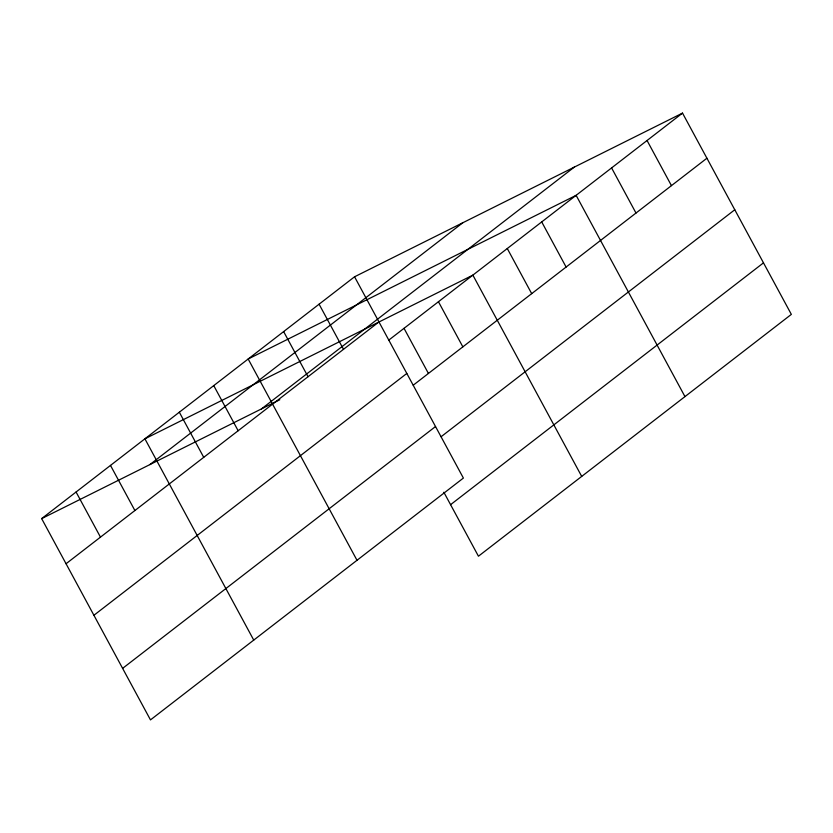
<?xml version="1.0" encoding="UTF-8"?>
<svg xmlns="http://www.w3.org/2000/svg" width="833" height="833" viewBox="0 0 833 833"><rect width="100%" height="100%" fill="white"/><g stroke="black" fill="none" stroke-linecap="round" stroke-linejoin="round"><path stroke-width="1.25" d="M354.556 276.785L463.387 478.069L150.481 719.899L41.65 518.615L354.556 276.785L682.519 113.101L791.35 314.385L478.444 556.215L443.864 492.261M149.878 464.595L462.784 222.775M261.385 408.951L574.291 167.121M66.046 563.743L378.963 321.913M388.844 340.062L682.519 113.101M93.91 615.275L406.816 373.444M413.241 385.19L706.915 158.228M122.618 668.368L435.524 426.538M441.105 436.721L734.779 209.76M450.58 504.683L763.486 262.853M41.65 518.615L279.805 399.757M647.054 140.506L671.45 185.634M611.589 167.922L635.995 213.05M684.965 396.612L576.124 195.328L248.172 359.002L357.003 560.286M541.71 221.922L566.107 267.049M507.287 248.526L531.693 293.653M581.705 476.414L472.873 275.129L144.911 438.814L253.742 640.098M438.45 301.733L462.846 346.861M404.026 328.327L428.433 373.455M319.091 304.191L343.498 349.319M283.636 331.596L308.033 376.724M213.748 385.606L238.155 430.734M179.334 412.21L203.731 457.338M110.487 465.408L134.894 510.535M76.074 492.011L100.47 537.139"/></g></svg>
